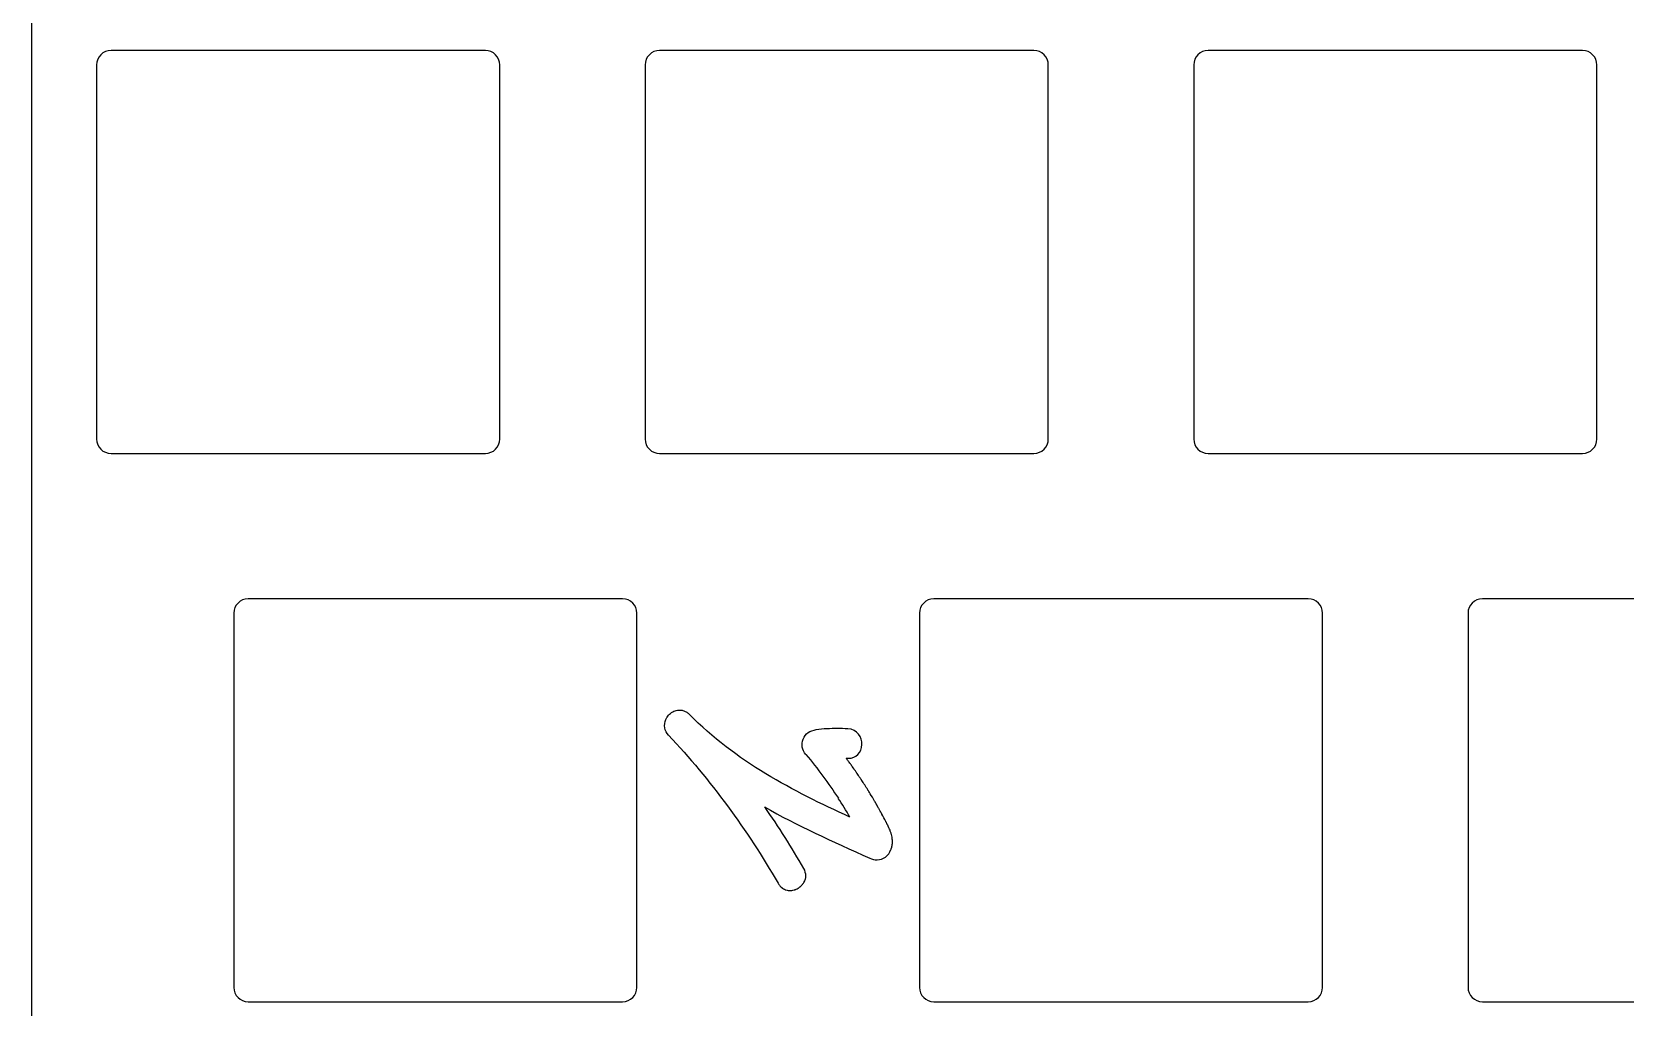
# Model space of a CAD drawing. Header units: millimetres. Extents: x 35 to 382, y 38 to 167.
# Drawn here: x 34.7 to 90, y 102.4 to 136.3 of the extents above; entities that cross this region are included whole.
import ezdxf

# ---------------------------------------------------------------- set-up
doc = ezdxf.new("R2010")
doc.units = ezdxf.units.MM
doc.header["$MEASUREMENT"] = 0

msp = doc.modelspace()

# ---------------------------------------------------------------- linework, layer by layer
for p, q in [((34.669, 45.955), (34.669, 158.968)), ((34.669, 45.955), (34.669, 158.968)), ((50.419, 135.655), (37.419, 135.655)), ((50.419, 135.655), (37.419, 135.655)), ((69.469, 135.655), (56.469, 135.655)), ((69.469, 135.655), (56.469, 135.655)), ((88.519, 135.655), (75.519, 135.655)), ((88.519, 135.655), (75.519, 135.655)), ((36.919, 135.155), (36.919, 122.155)), ((36.919, 135.155), (36.919, 122.155)), ((50.919, 122.155), (50.919, 135.155)), ((50.919, 122.155), (50.919, 135.155)), ((55.969, 135.155), (55.969, 122.155)), ((55.969, 135.155), (55.969, 122.155)), ((69.969, 122.155), (69.969, 135.155)), ((69.969, 122.155), (69.969, 135.155)), ((75.019, 135.155), (75.019, 122.155)), ((75.019, 135.155), (75.019, 122.155)), ((89.019, 122.155), (89.019, 135.155)), ((89.019, 122.155), (89.019, 135.155)), ((37.419, 121.655), (50.419, 121.655)), ((37.419, 121.655), (50.419, 121.655)), ((56.469, 121.655), (69.469, 121.655)), ((56.469, 121.655), (69.469, 121.655)), ((75.519, 121.655), (88.519, 121.655)), ((75.519, 121.655), (88.519, 121.655)), ((55.182, 116.605), (42.182, 116.605)), ((55.182, 116.605), (42.182, 116.605)), ((78.994, 116.605), (65.994, 116.605)), ((78.994, 116.605), (65.994, 116.605)), ((98.044, 116.605), (85.044, 116.605)), ((98.044, 116.605), (85.044, 116.605)), ((41.682, 116.105), (41.682, 103.105)), ((41.682, 116.105), (41.682, 103.105)), ((55.682, 103.105), (55.682, 116.105)), ((55.682, 103.105), (55.682, 116.105)), ((65.494, 116.105), (65.494, 103.105)), ((65.494, 116.105), (65.494, 103.105)), ((79.494, 103.105), (79.494, 116.105)), ((79.494, 103.105), (79.494, 116.105)), ((84.544, 116.105), (84.544, 103.105)), ((84.544, 116.105), (84.544, 103.105)), ((42.182, 102.605), (55.182, 102.605)), ((42.182, 102.605), (55.182, 102.605)), ((65.994, 102.605), (78.994, 102.605)), ((65.994, 102.605), (78.994, 102.605)), ((85.044, 102.605), (98.044, 102.605)), ((85.044, 102.605), (98.044, 102.605))]:
    msp.add_line(p, q)
msp.add_arc((49.634, 101.24), 15.531, 30.0732, 32.8851)
msp.add_arc((49.634, 101.24), 15.531, 30.0732, 32.8851)
at = {"extrusion": (0, 0, -1)}
for centre, major_axis, ratio, start_param, end_param in [((57.368, 112.233), (0.724, 0.067), 0.80893, 2.580701, 3.559865), ((57.368, 112.233), (0.724, 0.067), 0.80893, 2.580701, 3.559865), ((43.189, 97.226), (-12.75, 19.745), 0.842466, 1.359747, 1.632892), ((43.189, 97.226), (-12.75, 19.745), 0.842466, 1.359747, 1.632892), ((62.071, 111.446), (0.572, -0.373), 0.857508, 2.973583, 3.952247), ((62.071, 111.446), (0.572, -0.373), 0.857508, 2.973583, 3.952247), ((62.082, 111.515), (0.656, -0.121), 0.857208, 2.336426, 3.314781), ((62.082, 111.515), (0.656, -0.121), 0.857208, 2.336426, 3.314781), ((59.172, 109.28), (-4.489, 5.302), 0.439477, 1.581995, 1.85753), ((59.172, 109.28), (-4.489, 5.302), 0.439477, 1.581995, 1.85753), ((56.642, 106.626), (6.381, -9.36), 0.389767, 4.684082, 4.909068), ((56.642, 106.626), (6.381, -9.36), 0.389767, 4.684082, 4.909068), ((60.79, 107.021), (0.742, -0.106), 0.785325, 5.733153, 6.589993), ((60.79, 107.021), (0.742, -0.106), 0.785325, 5.733153, 6.589993)]:
    msp.add_ellipse(centre, major_axis=major_axis, ratio=ratio, start_param=start_param, end_param=end_param, dxfattribs=at)
for points in [[(37.419, 135.655), (37.143, 135.655), (36.919, 135.431), (36.919, 135.155)], [(37.419, 135.655), (37.143, 135.655), (36.919, 135.431), (36.919, 135.155)], [(50.919, 135.155), (50.919, 135.431), (50.695, 135.655), (50.419, 135.655)], [(50.919, 135.155), (50.919, 135.431), (50.695, 135.655), (50.419, 135.655)], [(56.469, 135.655), (56.193, 135.655), (55.969, 135.431), (55.969, 135.155)], [(56.469, 135.655), (56.193, 135.655), (55.969, 135.431), (55.969, 135.155)], [(69.969, 135.155), (69.969, 135.431), (69.745, 135.655), (69.469, 135.655)], [(69.969, 135.155), (69.969, 135.431), (69.745, 135.655), (69.469, 135.655)], [(75.519, 135.655), (75.243, 135.655), (75.019, 135.431), (75.019, 135.155)], [(75.519, 135.655), (75.243, 135.655), (75.019, 135.431), (75.019, 135.155)], [(89.019, 135.155), (89.019, 135.431), (88.795, 135.655), (88.519, 135.655)], [(89.019, 135.155), (89.019, 135.431), (88.795, 135.655), (88.519, 135.655)], [(36.919, 122.155), (36.919, 121.879), (37.143, 121.655), (37.419, 121.655)], [(36.919, 122.155), (36.919, 121.879), (37.143, 121.655), (37.419, 121.655)], [(50.419, 121.655), (50.695, 121.655), (50.919, 121.879), (50.919, 122.155)], [(50.419, 121.655), (50.695, 121.655), (50.919, 121.879), (50.919, 122.155)], [(55.969, 122.155), (55.969, 121.879), (56.193, 121.655), (56.469, 121.655)], [(55.969, 122.155), (55.969, 121.879), (56.193, 121.655), (56.469, 121.655)], [(69.469, 121.655), (69.745, 121.655), (69.969, 121.879), (69.969, 122.155)], [(69.469, 121.655), (69.745, 121.655), (69.969, 121.879), (69.969, 122.155)], [(75.019, 122.155), (75.019, 121.879), (75.243, 121.655), (75.519, 121.655)], [(75.019, 122.155), (75.019, 121.879), (75.243, 121.655), (75.519, 121.655)], [(88.519, 121.655), (88.795, 121.655), (89.019, 121.879), (89.019, 122.155)], [(88.519, 121.655), (88.795, 121.655), (89.019, 121.879), (89.019, 122.155)], [(42.182, 116.605), (41.906, 116.605), (41.682, 116.381), (41.682, 116.105)], [(42.182, 116.605), (41.906, 116.605), (41.682, 116.381), (41.682, 116.105)], [(55.682, 116.105), (55.682, 116.381), (55.458, 116.605), (55.182, 116.605)], [(55.682, 116.105), (55.682, 116.381), (55.458, 116.605), (55.182, 116.605)], [(65.994, 116.605), (65.718, 116.605), (65.494, 116.381), (65.494, 116.105)], [(65.994, 116.605), (65.718, 116.605), (65.494, 116.381), (65.494, 116.105)], [(79.494, 116.105), (79.494, 116.381), (79.27, 116.605), (78.994, 116.605)], [(79.494, 116.105), (79.494, 116.381), (79.27, 116.605), (78.994, 116.605)], [(85.044, 116.605), (84.768, 116.605), (84.544, 116.381), (84.544, 116.105)], [(85.044, 116.605), (84.768, 116.605), (84.544, 116.381), (84.544, 116.105)], [(63.075, 109.023), (61.115, 109.92), (59.102, 110.955), (57.51, 112.585)], [(63.075, 109.023), (61.115, 109.92), (59.102, 110.955), (57.51, 112.585)], [(63.496, 111.542), (63.503, 111.8), (63.336, 112.071), (63.005, 112.089)], [(63.496, 111.542), (63.503, 111.8), (63.336, 112.071), (63.005, 112.089)], [(60.108, 109.377), (61.245, 108.731), (62.447, 108.182), (63.769, 107.593)], [(60.108, 109.377), (61.245, 108.731), (62.447, 108.182), (63.769, 107.593)], [(41.682, 103.105), (41.682, 102.829), (41.906, 102.605), (42.182, 102.605)], [(41.682, 103.105), (41.682, 102.829), (41.906, 102.605), (42.182, 102.605)], [(55.182, 102.605), (55.458, 102.605), (55.682, 102.829), (55.682, 103.105)], [(55.182, 102.605), (55.458, 102.605), (55.682, 102.829), (55.682, 103.105)], [(65.494, 103.105), (65.494, 102.829), (65.718, 102.605), (65.994, 102.605)], [(65.494, 103.105), (65.494, 102.829), (65.718, 102.605), (65.994, 102.605)], [(78.994, 102.605), (79.27, 102.605), (79.494, 102.829), (79.494, 103.105)], [(78.994, 102.605), (79.27, 102.605), (79.494, 102.829), (79.494, 103.105)], [(84.544, 103.105), (84.544, 102.829), (84.768, 102.605), (85.044, 102.605)], [(84.544, 103.105), (84.544, 102.829), (84.768, 102.605), (85.044, 102.605)]]:
    msp.add_open_spline(points, degree=3)
for points, knots in [([(56.684, 112.41), (56.698, 112.443), (56.713, 112.471), (56.73, 112.495), (56.746, 112.521), (56.763, 112.542), (56.782, 112.563), (56.802, 112.585), (56.821, 112.603), (56.844, 112.622), (56.892, 112.661), (56.958, 112.698), (57.011, 112.715), (57.034, 112.723), (57.047, 112.727), (57.087, 112.733), (57.093, 112.734), (57.103, 112.736), (57.11, 112.737), (57.12, 112.738), (57.125, 112.738), (57.132, 112.739), (57.135, 112.739), (57.14, 112.739), (57.144, 112.739), (57.15, 112.739), (57.154, 112.74), (57.163, 112.74), (57.168, 112.74), (57.173, 112.739), (57.177, 112.739), (57.184, 112.739), (57.188, 112.739), (57.193, 112.739), (57.213, 112.737), (57.233, 112.735), (57.252, 112.731), (57.273, 112.727), (57.291, 112.722), (57.309, 112.715), (57.328, 112.709), (57.346, 112.701), (57.363, 112.693), (57.381, 112.684), (57.398, 112.675), (57.415, 112.664), (57.432, 112.652), (57.448, 112.641), (57.464, 112.627), (57.48, 112.614), (57.495, 112.6), (57.51, 112.585)], [-0.1601059, -0.1601059, -0.1601059, -0.1601059, -0.1501215, -0.1501215, -0.1501215, -0.1401885, -0.1401885, -0.1401885, -0.130086, -0.130086, -0.130086, -0.1218418, -0.1218418, -0.1218418, -0.1181602, -0.1181602, -0.1181602, -0.1102245, -0.1102245, -0.1102245, -0.0992191, -0.0992191, -0.0992191, -0.0903113, -0.0903113, -0.0903113, -0.0795915, -0.0795915, -0.0795915, -0.0704076, -0.0704076, -0.0704076, -0.0600397, -0.0600397, -0.0600397, -0.0501013, -0.0501013, -0.0501013, -0.0400427, -0.0400427, -0.0400427, -0.0300805, -0.0300805, -0.0300805, -0.0200517, -0.0200517, -0.0200517, -0.0100251, -0.0100251, -0.0100251, 0, 0, 0, 0]), ([(56.684, 112.41), (56.698, 112.443), (56.713, 112.471), (56.73, 112.495), (56.746, 112.521), (56.763, 112.542), (56.782, 112.563), (56.802, 112.585), (56.821, 112.603), (56.844, 112.622), (56.892, 112.661), (56.958, 112.698), (57.011, 112.715), (57.034, 112.723), (57.047, 112.727), (57.087, 112.733), (57.093, 112.734), (57.103, 112.736), (57.11, 112.737), (57.12, 112.738), (57.125, 112.738), (57.132, 112.739), (57.135, 112.739), (57.14, 112.739), (57.144, 112.739), (57.15, 112.739), (57.154, 112.74), (57.163, 112.74), (57.168, 112.74), (57.173, 112.739), (57.177, 112.739), (57.184, 112.739), (57.188, 112.739), (57.193, 112.739), (57.213, 112.737), (57.233, 112.735), (57.252, 112.731), (57.273, 112.727), (57.291, 112.722), (57.309, 112.715), (57.328, 112.709), (57.346, 112.701), (57.363, 112.693), (57.381, 112.684), (57.398, 112.675), (57.415, 112.664), (57.432, 112.652), (57.448, 112.641), (57.464, 112.627), (57.48, 112.614), (57.495, 112.6), (57.51, 112.585)], [-0.1601059, -0.1601059, -0.1601059, -0.1601059, -0.1501215, -0.1501215, -0.1501215, -0.1401885, -0.1401885, -0.1401885, -0.130086, -0.130086, -0.130086, -0.1218418, -0.1218418, -0.1218418, -0.1181602, -0.1181602, -0.1181602, -0.1102245, -0.1102245, -0.1102245, -0.0992191, -0.0992191, -0.0992191, -0.0903113, -0.0903113, -0.0903113, -0.0795915, -0.0795915, -0.0795915, -0.0704076, -0.0704076, -0.0704076, -0.0600397, -0.0600397, -0.0600397, -0.0501013, -0.0501013, -0.0501013, -0.0400427, -0.0400427, -0.0400427, -0.0300805, -0.0300805, -0.0300805, -0.0200517, -0.0200517, -0.0200517, -0.0100251, -0.0100251, -0.0100251, 0, 0, 0, 0]), ([(63.005, 112.089), (62.884, 112.095), (62.762, 112.098), (62.643, 112.098), (62.397, 112.098), (62.156, 112.085), (61.908, 112.058)], [-24, -24, -24, -24, -23, -23, -23, -22, -22, -22, -22]), ([(63.005, 112.089), (62.884, 112.095), (62.762, 112.098), (62.643, 112.098), (62.397, 112.098), (62.156, 112.085), (61.908, 112.058)], [-24, -24, -24, -24, -23, -23, -23, -22, -22, -22, -22]), ([(62.949, 111.068), (62.964, 111.067), (63.013, 111.065), (63.023, 111.065), (63.294, 111.065), (63.489, 111.261), (63.496, 111.542)], [-27, -27, -27, -27, -26, -26, -26, -25, -25, -25, -25]), ([(62.949, 111.068), (62.964, 111.067), (63.013, 111.065), (63.023, 111.065), (63.294, 111.065), (63.489, 111.261), (63.496, 111.542)], [-27, -27, -27, -27, -26, -26, -26, -25, -25, -25, -25]), ([(64.505, 107.894), (64.509, 107.902), (64.512, 107.912), (64.516, 107.925), (64.516, 107.925), (64.516, 107.925), (64.516, 107.926), (64.517, 107.928), (64.518, 107.929), (64.518, 107.931), (64.518, 107.932), (64.519, 107.933), (64.519, 107.933), (64.52, 107.938), (64.522, 107.944), (64.524, 107.95), (64.525, 107.955), (64.527, 107.961), (64.529, 107.967), (64.531, 107.976), (64.534, 107.986), (64.536, 107.997), (64.537, 108), (64.538, 108.004), (64.539, 108.008), (64.54, 108.012), (64.541, 108.016), (64.541, 108.02), (64.546, 108.041), (64.549, 108.061), (64.55, 108.076), (64.55, 108.076), (64.55, 108.077), (64.551, 108.077), (64.551, 108.078), (64.551, 108.078), (64.551, 108.079), (64.551, 108.081), (64.551, 108.082), (64.551, 108.083), (64.551, 108.084), (64.551, 108.085), (64.551, 108.085), (64.551, 108.085), (64.551, 108.085), (64.551, 108.085), (64.551, 108.085), (64.551, 108.085), (64.551, 108.085), (64.551, 108.085), (64.552, 108.086), (64.552, 108.087), (64.552, 108.088), (64.552, 108.088), (64.552, 108.089), (64.552, 108.092), (64.553, 108.095), (64.553, 108.098), (64.553, 108.099), (64.553, 108.101), (64.553, 108.102), (64.554, 108.111), (64.555, 108.122), (64.555, 108.132), (64.556, 108.139), (64.556, 108.146), (64.556, 108.153), (64.556, 108.157), (64.556, 108.162), (64.556, 108.164), (64.556, 108.166), (64.556, 108.167), (64.556, 108.169), (64.556, 108.17), (64.556, 108.171), (64.556, 108.172), (64.556, 108.175), (64.556, 108.179), (64.556, 108.183), (64.556, 108.194), (64.555, 108.207), (64.555, 108.218), (64.554, 108.221), (64.554, 108.223), (64.554, 108.225), (64.553, 108.243), (64.55, 108.274), (64.548, 108.288), (64.548, 108.288), (64.547, 108.289), (64.547, 108.289), (64.547, 108.29), (64.543, 108.316), (64.541, 108.329), (64.535, 108.359), (64.528, 108.389), (64.521, 108.417), (64.516, 108.432), (64.51, 108.454), (64.508, 108.459), (64.506, 108.466), (64.493, 108.504), (64.482, 108.533), (64.481, 108.537), (64.479, 108.542), (64.477, 108.547), (64.476, 108.549), (64.476, 108.549), (64.476, 108.55), (64.474, 108.554), (64.473, 108.556), (64.472, 108.559), (64.472, 108.56), (64.472, 108.56), (64.471, 108.561), (64.461, 108.586), (64.451, 108.611), (64.444, 108.626), (64.434, 108.647), (64.429, 108.66), (64.419, 108.68), (64.419, 108.681), (64.418, 108.682), (64.418, 108.683), (64.417, 108.685), (64.416, 108.688), (64.414, 108.69), (64.413, 108.692), (64.413, 108.694), (64.412, 108.695), (64.412, 108.695), (64.412, 108.695), (64.412, 108.695), (64.411, 108.696), (64.408, 108.702), (64.406, 108.707), (64.403, 108.713), (64.401, 108.719), (64.398, 108.724), (64.394, 108.733), (64.389, 108.742), (64.385, 108.751), (64.384, 108.752), (64.384, 108.752), (64.384, 108.753), (64.383, 108.754), (64.383, 108.754), (64.382, 108.755), (64.38, 108.76), (64.38, 108.761), (64.378, 108.764), (64.376, 108.768), (64.374, 108.773), (64.371, 108.777), (64.366, 108.788), (64.362, 108.796), (64.358, 108.803), (64.353, 108.814), (64.349, 108.821), (64.345, 108.828), (64.341, 108.836), (64.335, 108.847), (64.333, 108.851), (64.333, 108.852), (64.332, 108.853), (64.332, 108.854), (64.332, 108.854), (64.332, 108.854), (64.332, 108.854), (64.332, 108.855), (64.332, 108.855), (64.332, 108.855), (64.332, 108.855), (64.332, 108.855), (64.331, 108.855), (64.331, 108.856), (64.325, 108.868), (64.323, 108.871), (64.278, 108.958), (64.232, 109.045), (64.191, 109.121), (64.187, 109.129), (64.183, 109.137), (64.179, 109.144), (64.178, 109.145), (64.178, 109.146), (64.177, 109.147), (64.175, 109.152), (64.171, 109.158), (64.171, 109.16), (64.167, 109.167), (64.138, 109.22), (64.12, 109.252), (64.103, 109.283), (64.087, 109.313), (64.073, 109.336), (64.068, 109.345), (64.061, 109.358), (64.06, 109.359), (64.06, 109.36), (64.058, 109.364), (64.055, 109.368), (64.055, 109.369), (64.055, 109.369), (64.054, 109.37), (64.052, 109.374), (64.05, 109.378), (64.048, 109.381), (64.048, 109.382), (64.047, 109.383), (64.047, 109.383), (64.045, 109.387), (64.043, 109.391), (64.041, 109.394), (64.031, 109.412), (64.022, 109.427), (64.014, 109.441), (64.011, 109.447), (64.006, 109.455), (64.004, 109.459), (64.002, 109.463), (63.999, 109.467), (63.996, 109.474), (63.993, 109.478), (63.99, 109.483), (63.988, 109.488), (63.981, 109.499), (63.976, 109.508), (63.971, 109.516), (63.969, 109.52), (63.966, 109.525), (63.964, 109.528), (63.964, 109.528), (63.964, 109.529), (63.964, 109.529), (63.964, 109.529), (63.963, 109.53), (63.963, 109.53), (63.963, 109.53), (63.963, 109.53), (63.963, 109.53), (63.963, 109.53), (63.962, 109.532), (63.961, 109.534), (63.961, 109.534), (63.961, 109.534), (63.961, 109.535), (63.96, 109.536), (63.959, 109.537), (63.959, 109.538), (63.957, 109.541), (63.955, 109.544), (63.954, 109.546), (63.954, 109.547), (63.953, 109.547), (63.953, 109.547), (63.953, 109.547), (63.953, 109.547), (63.953, 109.547), (63.953, 109.548), (63.95, 109.554), (63.948, 109.557), (63.948, 109.557), (63.947, 109.557), (63.947, 109.558), (63.931, 109.586), (63.915, 109.613), (63.899, 109.64), (63.842, 109.737), (63.79, 109.823), (63.757, 109.876), (63.745, 109.896), (63.73, 109.921), (63.724, 109.93), (63.722, 109.934), (63.718, 109.94), (63.717, 109.942), (63.716, 109.943), (63.715, 109.945), (63.714, 109.946), (63.714, 109.946), (63.714, 109.947), (63.713, 109.948), (63.713, 109.948), (63.713, 109.948), (63.713, 109.949), (63.712, 109.949), (63.71, 109.953), (63.709, 109.955), (63.709, 109.955), (63.708, 109.956), (63.708, 109.956), (63.708, 109.956), (63.708, 109.957), (63.708, 109.957), (63.707, 109.958), (63.706, 109.959), (63.706, 109.96), (63.705, 109.961), (63.705, 109.961), (63.705, 109.961), (63.705, 109.962), (63.704, 109.962), (63.704, 109.963), (63.628, 110.086), (63.554, 110.2), (63.49, 110.297), (63.486, 110.303), (63.482, 110.31), (63.478, 110.316), (63.476, 110.318), (63.475, 110.32), (63.474, 110.322), (63.471, 110.326), (63.468, 110.33), (63.466, 110.333), (63.463, 110.338), (63.46, 110.343), (63.456, 110.349), (63.448, 110.361), (63.44, 110.373), (63.432, 110.384), (63.397, 110.437), (63.36, 110.492), (63.33, 110.535), (63.323, 110.545), (63.317, 110.554), (63.311, 110.563), (63.31, 110.564), (63.309, 110.566), (63.308, 110.567), (63.308, 110.568), (63.307, 110.568), (63.306, 110.569), (63.306, 110.57), (63.305, 110.571), (63.305, 110.572), (63.303, 110.574), (63.301, 110.577), (63.299, 110.58), (63.298, 110.581), (63.297, 110.582), (63.296, 110.584), (63.296, 110.585), (63.295, 110.586), (63.294, 110.587), (63.291, 110.592), (63.277, 110.612), (63.267, 110.626), (63.258, 110.639), (63.249, 110.653), (63.239, 110.667), (63.233, 110.675), (63.227, 110.683), (63.222, 110.691), (63.218, 110.696), (63.215, 110.7), (63.21, 110.707), (63.21, 110.708), (63.209, 110.709), (63.208, 110.71), (63.202, 110.719), (63.2, 110.722), (63.195, 110.728), (63.177, 110.754), (63.16, 110.778), (63.148, 110.795), (63.118, 110.837), (63.104, 110.857), (63.073, 110.899), (63.044, 110.938), (63.018, 110.975), (62.998, 111.002), (62.989, 111.013), (62.982, 111.023), (62.977, 111.031), (62.976, 111.031), (62.976, 111.032), (62.975, 111.032), (62.971, 111.038), (62.966, 111.045), (62.963, 111.049), (62.962, 111.05), (62.961, 111.052), (62.96, 111.052), (62.96, 111.053), (62.96, 111.053), (62.96, 111.053), (62.96, 111.053), (62.959, 111.054), (62.959, 111.054), (62.958, 111.055), (62.951, 111.065), (62.949, 111.068)], [-56, -56, -56, -56, -55.004545, -55.004545, -55.004545, -54.980936, -54.980936, -54.980936, -54.831035, -54.831035, -54.831035, -54.787485, -54.787485, -54.787485, -54.385502, -54.385502, -54.385502, -54.002592, -54.002592, -54.002592, -53.426629, -53.426629, -53.426629, -53.214243, -53.214243, -53.214243, -53.006347, -53.006347, -53.006347, -52.018967, -52.018967, -52.018967, -51.984987, -51.984987, -51.984987, -51.946322, -51.946322, -51.946322, -51.837147, -51.837147, -51.837147, -51.791257, -51.791257, -51.791257, -51.779348, -51.779348, -51.779348, -51.765381, -51.765381, -51.765381, -51.67753, -51.67753, -51.67753, -51.601621, -51.601621, -51.601621, -51.188214, -51.188214, -51.188214, -50.999995, -50.999995, -50.999995, -50.487821, -50.487821, -50.487821, -50.150977, -50.150977, -50.150977, -49.975646, -49.975646, -49.975646, -49.876212, -49.876212, -49.876212, -49.828875, -49.828875, -49.828875, -49.639004, -49.639004, -49.639004, -49.086183, -49.086183, -49.086183, -48.987344, -48.987344, -48.987344, -47.913977, -47.913977, -47.913977, -47.898283, -47.898283, -47.898283, -47, -47, -47, -46.322041, -46.322041, -46.322041, -45.941804, -45.941804, -45.941804, -45.217929, -45.217929, -45.217929, -45.104989, -45.104989, -45.104989, -45.091366, -45.091366, -45.091366, -45.040688, -45.040688, -45.040688, -45.024608, -45.024608, -45.024608, -44.604005, -44.604005, -44.604005, -44.011604, -44.011604, -44.011604, -43.985191, -43.985191, -43.985191, -43.919764, -43.919764, -43.919764, -43.854336, -43.854336, -43.854336, -43.84369, -43.84369, -43.84369, -43.667116, -43.667116, -43.667116, -43.462798, -43.462798, -43.462798, -43.134265, -43.134265, -43.134265, -43.11041, -43.11041, -43.11041, -43.087041, -43.087041, -43.087041, -43.022404, -43.022404, -43.022404, -42.917119, -42.917119, -42.917119, -42.646389, -42.646389, -42.646389, -42.233906, -42.233906, -42.233906, -41.821424, -41.821424, -41.821424, -41.744576, -41.744576, -41.744576, -41.702576, -41.702576, -41.702576, -41.677629, -41.677629, -41.677629, -41.662113, -41.662113, -41.662113, -41, -41, -41, -40.096639, -40.096639, -40.096639, -40.003642, -40.003642, -40.003642, -39.991109, -39.991109, -39.991109, -39.936587, -39.936587, -39.936587, -39.486587, -39.486587, -39.486587, -39.044393, -39.044393, -39.044393, -38.871784, -38.871784, -38.871784, -38.764439, -38.764439, -38.764439, -38.748351, -38.748351, -38.748351, -38.656626, -38.656626, -38.656626, -38.642369, -38.642369, -38.642369, -38.555491, -38.555491, -38.555491, -38.144665, -38.144665, -38.144665, -37.941754, -37.941754, -37.941754, -37.70205, -37.70205, -37.70205, -37.529581, -37.529581, -37.529581, -37.10119, -37.10119, -37.10119, -36.841502, -36.841502, -36.841502, -36.792077, -36.792077, -36.792077, -36.775439, -36.775439, -36.775439, -36.765269, -36.765269, -36.765269, -36.585135, -36.585135, -36.585135, -36.556817, -36.556817, -36.556817, -36.441776, -36.441776, -36.441776, -35.963476, -35.963476, -35.963476, -35.923196, -35.923196, -35.923196, -35.912355, -35.912355, -35.912355, -35.069621, -35.069621, -35.069621, -35, -35, -35, -34.79728, -34.79728, -34.79728, -34.063995, -34.063995, -34.063995, -33.797434, -33.797434, -33.797434, -33.706108, -33.706108, -33.706108, -33.665396, -33.665396, -33.665396, -33.642597, -33.642597, -33.642597, -33.628067, -33.628067, -33.628067, -33.401765, -33.401765, -33.401765, -33.364114, -33.364114, -33.364114, -33.326018, -33.326018, -33.326018, -33.163009, -33.163009, -33.163009, -33.111762, -33.111762, -33.111762, -33, -33, -33, -32.077444, -32.077444, -32.077444, -32.019108, -32.019108, -32.019108, -31.99918, -31.99918, -31.99918, -31.960669, -31.960669, -31.960669, -31.893956, -31.893956, -31.893956, -31.765306, -31.765306, -31.765306, -31.167041, -31.167041, -31.167041, -31.031058, -31.031058, -31.031058, -31.011498, -31.011498, -31.011498, -30.999402, -30.999402, -30.999402, -30.985954, -30.985954, -30.985954, -30.940515, -30.940515, -30.940515, -30.917795, -30.917795, -30.917795, -30.89208, -30.89208, -30.89208, -30.613343, -30.613343, -30.613343, -30.355192, -30.355192, -30.355192, -30.207424, -30.207424, -30.207424, -30.111076, -30.111076, -30.111076, -30.097041, -30.097041, -30.097041, -30.025622, -30.025622, -30.025622, -29.727844, -29.727844, -29.727844, -29, -29, -29, -28.308657, -28.308657, -28.308657, -28.027163, -28.027163, -28.027163, -28.006261, -28.006261, -28.006261, -27.810275, -27.810275, -27.810275, -27.745669, -27.745669, -27.745669, -27.718384, -27.718384, -27.718384, -27.695724, -27.695724, -27.695724, -27, -27, -27, -27]), ([(64.505, 107.894), (64.509, 107.902), (64.512, 107.912), (64.516, 107.925), (64.516, 107.925), (64.516, 107.925), (64.516, 107.926), (64.517, 107.928), (64.518, 107.929), (64.518, 107.931), (64.518, 107.932), (64.519, 107.933), (64.519, 107.933), (64.52, 107.938), (64.522, 107.944), (64.524, 107.95), (64.525, 107.955), (64.527, 107.961), (64.529, 107.967), (64.531, 107.976), (64.534, 107.986), (64.536, 107.997), (64.537, 108), (64.538, 108.004), (64.539, 108.008), (64.54, 108.012), (64.541, 108.016), (64.541, 108.02), (64.546, 108.041), (64.549, 108.061), (64.55, 108.076), (64.55, 108.076), (64.55, 108.077), (64.551, 108.077), (64.551, 108.078), (64.551, 108.078), (64.551, 108.079), (64.551, 108.081), (64.551, 108.082), (64.551, 108.083), (64.551, 108.084), (64.551, 108.085), (64.551, 108.085), (64.551, 108.085), (64.551, 108.085), (64.551, 108.085), (64.551, 108.085), (64.551, 108.085), (64.551, 108.085), (64.551, 108.085), (64.552, 108.086), (64.552, 108.087), (64.552, 108.088), (64.552, 108.088), (64.552, 108.089), (64.552, 108.092), (64.553, 108.095), (64.553, 108.098), (64.553, 108.099), (64.553, 108.101), (64.553, 108.102), (64.554, 108.111), (64.555, 108.122), (64.555, 108.132), (64.556, 108.139), (64.556, 108.146), (64.556, 108.153), (64.556, 108.157), (64.556, 108.162), (64.556, 108.164), (64.556, 108.166), (64.556, 108.167), (64.556, 108.169), (64.556, 108.17), (64.556, 108.171), (64.556, 108.172), (64.556, 108.175), (64.556, 108.179), (64.556, 108.183), (64.556, 108.194), (64.555, 108.207), (64.555, 108.218), (64.554, 108.221), (64.554, 108.223), (64.554, 108.225), (64.553, 108.243), (64.55, 108.274), (64.548, 108.288), (64.548, 108.288), (64.547, 108.289), (64.547, 108.289), (64.547, 108.29), (64.543, 108.316), (64.541, 108.329), (64.535, 108.359), (64.528, 108.389), (64.521, 108.417), (64.516, 108.432), (64.51, 108.454), (64.508, 108.459), (64.506, 108.466), (64.493, 108.504), (64.482, 108.533), (64.481, 108.537), (64.479, 108.542), (64.477, 108.547), (64.476, 108.549), (64.476, 108.549), (64.476, 108.55), (64.474, 108.554), (64.473, 108.556), (64.472, 108.559), (64.472, 108.56), (64.472, 108.56), (64.471, 108.561), (64.461, 108.586), (64.451, 108.611), (64.444, 108.626), (64.434, 108.647), (64.429, 108.66), (64.419, 108.68), (64.419, 108.681), (64.418, 108.682), (64.418, 108.683), (64.417, 108.685), (64.416, 108.688), (64.414, 108.69), (64.413, 108.692), (64.413, 108.694), (64.412, 108.695), (64.412, 108.695), (64.412, 108.695), (64.412, 108.695), (64.411, 108.696), (64.408, 108.702), (64.406, 108.707), (64.403, 108.713), (64.401, 108.719), (64.398, 108.724), (64.394, 108.733), (64.389, 108.742), (64.385, 108.751), (64.384, 108.752), (64.384, 108.752), (64.384, 108.753), (64.383, 108.754), (64.383, 108.754), (64.382, 108.755), (64.38, 108.76), (64.38, 108.761), (64.378, 108.764), (64.376, 108.768), (64.374, 108.773), (64.371, 108.777), (64.366, 108.788), (64.362, 108.796), (64.358, 108.803), (64.353, 108.814), (64.349, 108.821), (64.345, 108.828), (64.341, 108.836), (64.335, 108.847), (64.333, 108.851), (64.333, 108.852), (64.332, 108.853), (64.332, 108.854), (64.332, 108.854), (64.332, 108.854), (64.332, 108.854), (64.332, 108.855), (64.332, 108.855), (64.332, 108.855), (64.332, 108.855), (64.332, 108.855), (64.331, 108.855), (64.331, 108.856), (64.325, 108.868), (64.323, 108.871), (64.278, 108.958), (64.232, 109.045), (64.191, 109.121), (64.187, 109.129), (64.183, 109.137), (64.179, 109.144), (64.178, 109.145), (64.178, 109.146), (64.177, 109.147), (64.175, 109.152), (64.171, 109.158), (64.171, 109.16), (64.167, 109.167), (64.138, 109.22), (64.12, 109.252), (64.103, 109.283), (64.087, 109.313), (64.073, 109.336), (64.068, 109.345), (64.061, 109.358), (64.06, 109.359), (64.06, 109.36), (64.058, 109.364), (64.055, 109.368), (64.055, 109.369), (64.055, 109.369), (64.054, 109.37), (64.052, 109.374), (64.05, 109.378), (64.048, 109.381), (64.048, 109.382), (64.047, 109.383), (64.047, 109.383), (64.045, 109.387), (64.043, 109.391), (64.041, 109.394), (64.031, 109.412), (64.022, 109.427), (64.014, 109.441), (64.011, 109.447), (64.006, 109.455), (64.004, 109.459), (64.002, 109.463), (63.999, 109.467), (63.996, 109.474), (63.993, 109.478), (63.99, 109.483), (63.988, 109.488), (63.981, 109.499), (63.976, 109.508), (63.971, 109.516), (63.969, 109.52), (63.966, 109.525), (63.964, 109.528), (63.964, 109.528), (63.964, 109.529), (63.964, 109.529), (63.964, 109.529), (63.963, 109.53), (63.963, 109.53), (63.963, 109.53), (63.963, 109.53), (63.963, 109.53), (63.963, 109.53), (63.962, 109.532), (63.961, 109.534), (63.961, 109.534), (63.961, 109.534), (63.961, 109.535), (63.96, 109.536), (63.959, 109.537), (63.959, 109.538), (63.957, 109.541), (63.955, 109.544), (63.954, 109.546), (63.954, 109.547), (63.953, 109.547), (63.953, 109.547), (63.953, 109.547), (63.953, 109.547), (63.953, 109.547), (63.953, 109.548), (63.95, 109.554), (63.948, 109.557), (63.948, 109.557), (63.947, 109.557), (63.947, 109.558), (63.931, 109.586), (63.915, 109.613), (63.899, 109.64), (63.842, 109.737), (63.79, 109.823), (63.757, 109.876), (63.745, 109.896), (63.73, 109.921), (63.724, 109.93), (63.722, 109.934), (63.718, 109.94), (63.717, 109.942), (63.716, 109.943), (63.715, 109.945), (63.714, 109.946), (63.714, 109.946), (63.714, 109.947), (63.713, 109.948), (63.713, 109.948), (63.713, 109.948), (63.713, 109.949), (63.712, 109.949), (63.71, 109.953), (63.709, 109.955), (63.709, 109.955), (63.708, 109.956), (63.708, 109.956), (63.708, 109.956), (63.708, 109.957), (63.708, 109.957), (63.707, 109.958), (63.706, 109.959), (63.706, 109.96), (63.705, 109.961), (63.705, 109.961), (63.705, 109.961), (63.705, 109.962), (63.704, 109.962), (63.704, 109.963), (63.628, 110.086), (63.554, 110.2), (63.49, 110.297), (63.486, 110.303), (63.482, 110.31), (63.478, 110.316), (63.476, 110.318), (63.475, 110.32), (63.474, 110.322), (63.471, 110.326), (63.468, 110.33), (63.466, 110.333), (63.463, 110.338), (63.46, 110.343), (63.456, 110.349), (63.448, 110.361), (63.44, 110.373), (63.432, 110.384), (63.397, 110.437), (63.36, 110.492), (63.33, 110.535), (63.323, 110.545), (63.317, 110.554), (63.311, 110.563), (63.31, 110.564), (63.309, 110.566), (63.308, 110.567), (63.308, 110.568), (63.307, 110.568), (63.306, 110.569), (63.306, 110.57), (63.305, 110.571), (63.305, 110.572), (63.303, 110.574), (63.301, 110.577), (63.299, 110.58), (63.298, 110.581), (63.297, 110.582), (63.296, 110.584), (63.296, 110.585), (63.295, 110.586), (63.294, 110.587), (63.291, 110.592), (63.277, 110.612), (63.267, 110.626), (63.258, 110.639), (63.249, 110.653), (63.239, 110.667), (63.233, 110.675), (63.227, 110.683), (63.222, 110.691), (63.218, 110.696), (63.215, 110.7), (63.21, 110.707), (63.21, 110.708), (63.209, 110.709), (63.208, 110.71), (63.202, 110.719), (63.2, 110.722), (63.195, 110.728), (63.177, 110.754), (63.16, 110.778), (63.148, 110.795), (63.118, 110.837), (63.104, 110.857), (63.073, 110.899), (63.044, 110.938), (63.018, 110.975), (62.998, 111.002), (62.989, 111.013), (62.982, 111.023), (62.977, 111.031), (62.976, 111.031), (62.976, 111.032), (62.975, 111.032), (62.971, 111.038), (62.966, 111.045), (62.963, 111.049), (62.962, 111.05), (62.961, 111.052), (62.96, 111.052), (62.96, 111.053), (62.96, 111.053), (62.96, 111.053), (62.96, 111.053), (62.959, 111.054), (62.959, 111.054), (62.958, 111.055), (62.951, 111.065), (62.949, 111.068)], [-56, -56, -56, -56, -55.004545, -55.004545, -55.004545, -54.980936, -54.980936, -54.980936, -54.831035, -54.831035, -54.831035, -54.787485, -54.787485, -54.787485, -54.385502, -54.385502, -54.385502, -54.002592, -54.002592, -54.002592, -53.426629, -53.426629, -53.426629, -53.214243, -53.214243, -53.214243, -53.006347, -53.006347, -53.006347, -52.018967, -52.018967, -52.018967, -51.984987, -51.984987, -51.984987, -51.946322, -51.946322, -51.946322, -51.837147, -51.837147, -51.837147, -51.791257, -51.791257, -51.791257, -51.779348, -51.779348, -51.779348, -51.765381, -51.765381, -51.765381, -51.67753, -51.67753, -51.67753, -51.601621, -51.601621, -51.601621, -51.188214, -51.188214, -51.188214, -50.999995, -50.999995, -50.999995, -50.487821, -50.487821, -50.487821, -50.150977, -50.150977, -50.150977, -49.975646, -49.975646, -49.975646, -49.876212, -49.876212, -49.876212, -49.828875, -49.828875, -49.828875, -49.639004, -49.639004, -49.639004, -49.086183, -49.086183, -49.086183, -48.987344, -48.987344, -48.987344, -47.913977, -47.913977, -47.913977, -47.898283, -47.898283, -47.898283, -47, -47, -47, -46.322041, -46.322041, -46.322041, -45.941804, -45.941804, -45.941804, -45.217929, -45.217929, -45.217929, -45.104989, -45.104989, -45.104989, -45.091366, -45.091366, -45.091366, -45.040688, -45.040688, -45.040688, -45.024608, -45.024608, -45.024608, -44.604005, -44.604005, -44.604005, -44.011604, -44.011604, -44.011604, -43.985191, -43.985191, -43.985191, -43.919764, -43.919764, -43.919764, -43.854336, -43.854336, -43.854336, -43.84369, -43.84369, -43.84369, -43.667116, -43.667116, -43.667116, -43.462798, -43.462798, -43.462798, -43.134265, -43.134265, -43.134265, -43.11041, -43.11041, -43.11041, -43.087041, -43.087041, -43.087041, -43.022404, -43.022404, -43.022404, -42.917119, -42.917119, -42.917119, -42.646389, -42.646389, -42.646389, -42.233906, -42.233906, -42.233906, -41.821424, -41.821424, -41.821424, -41.744576, -41.744576, -41.744576, -41.702576, -41.702576, -41.702576, -41.677629, -41.677629, -41.677629, -41.662113, -41.662113, -41.662113, -41, -41, -41, -40.096639, -40.096639, -40.096639, -40.003642, -40.003642, -40.003642, -39.991109, -39.991109, -39.991109, -39.936587, -39.936587, -39.936587, -39.486587, -39.486587, -39.486587, -39.044393, -39.044393, -39.044393, -38.871784, -38.871784, -38.871784, -38.764439, -38.764439, -38.764439, -38.748351, -38.748351, -38.748351, -38.656626, -38.656626, -38.656626, -38.642369, -38.642369, -38.642369, -38.555491, -38.555491, -38.555491, -38.144665, -38.144665, -38.144665, -37.941754, -37.941754, -37.941754, -37.70205, -37.70205, -37.70205, -37.529581, -37.529581, -37.529581, -37.10119, -37.10119, -37.10119, -36.841502, -36.841502, -36.841502, -36.792077, -36.792077, -36.792077, -36.775439, -36.775439, -36.775439, -36.765269, -36.765269, -36.765269, -36.585135, -36.585135, -36.585135, -36.556817, -36.556817, -36.556817, -36.441776, -36.441776, -36.441776, -35.963476, -35.963476, -35.963476, -35.923196, -35.923196, -35.923196, -35.912355, -35.912355, -35.912355, -35.069621, -35.069621, -35.069621, -35, -35, -35, -34.79728, -34.79728, -34.79728, -34.063995, -34.063995, -34.063995, -33.797434, -33.797434, -33.797434, -33.706108, -33.706108, -33.706108, -33.665396, -33.665396, -33.665396, -33.642597, -33.642597, -33.642597, -33.628067, -33.628067, -33.628067, -33.401765, -33.401765, -33.401765, -33.364114, -33.364114, -33.364114, -33.326018, -33.326018, -33.326018, -33.163009, -33.163009, -33.163009, -33.111762, -33.111762, -33.111762, -33, -33, -33, -32.077444, -32.077444, -32.077444, -32.019108, -32.019108, -32.019108, -31.99918, -31.99918, -31.99918, -31.960669, -31.960669, -31.960669, -31.893956, -31.893956, -31.893956, -31.765306, -31.765306, -31.765306, -31.167041, -31.167041, -31.167041, -31.031058, -31.031058, -31.031058, -31.011498, -31.011498, -31.011498, -30.999402, -30.999402, -30.999402, -30.985954, -30.985954, -30.985954, -30.940515, -30.940515, -30.940515, -30.917795, -30.917795, -30.917795, -30.89208, -30.89208, -30.89208, -30.613343, -30.613343, -30.613343, -30.355192, -30.355192, -30.355192, -30.207424, -30.207424, -30.207424, -30.111076, -30.111076, -30.111076, -30.097041, -30.097041, -30.097041, -30.025622, -30.025622, -30.025622, -29.727844, -29.727844, -29.727844, -29, -29, -29, -28.308657, -28.308657, -28.308657, -28.027163, -28.027163, -28.027163, -28.006261, -28.006261, -28.006261, -27.810275, -27.810275, -27.810275, -27.745669, -27.745669, -27.745669, -27.718384, -27.718384, -27.718384, -27.695724, -27.695724, -27.695724, -27, -27, -27, -27]), ([(63.769, 107.593), (63.853, 107.555), (63.938, 107.536), (64.02, 107.536), (64.24, 107.536), (64.421, 107.67), (64.505, 107.894)], [-58, -58, -58, -58, -57, -57, -57, -56, -56, -56, -56]), ([(63.769, 107.593), (63.853, 107.555), (63.938, 107.536), (64.02, 107.536), (64.24, 107.536), (64.421, 107.67), (64.505, 107.894)], [-58, -58, -58, -58, -57, -57, -57, -56, -56, -56, -56]), ([(60.582, 106.721), (60.601, 106.689), (60.623, 106.658), (60.646, 106.632), (60.664, 106.611), (60.686, 106.59), (60.709, 106.572), (60.712, 106.569), (60.716, 106.566), (60.72, 106.563), (60.72, 106.563), (60.721, 106.562), (60.721, 106.562), (60.724, 106.56), (60.727, 106.558), (60.73, 106.556), (60.733, 106.554), (60.736, 106.551), (60.739, 106.549), (60.757, 106.537), (60.776, 106.526), (60.798, 106.515), (60.8, 106.515), (60.801, 106.514), (60.802, 106.514), (60.803, 106.513), (60.803, 106.513), (60.803, 106.513), (60.804, 106.513), (60.805, 106.512), (60.806, 106.512), (60.831, 106.5), (60.843, 106.496), (60.858, 106.492), (60.893, 106.481), (60.912, 106.478), (60.937, 106.475), (60.937, 106.474), (60.938, 106.474), (60.938, 106.474), (60.941, 106.474), (60.945, 106.474), (60.948, 106.473), (60.95, 106.473), (60.952, 106.473), (60.953, 106.473), (60.954, 106.473), (60.956, 106.472), (60.956, 106.472), (60.957, 106.472), (60.957, 106.472), (60.957, 106.472), (60.957, 106.472), (60.959, 106.472), (60.959, 106.472), (60.961, 106.472), (60.962, 106.472), (60.963, 106.472), (60.965, 106.472), (60.968, 106.472), (60.97, 106.471), (60.97, 106.471), (60.97, 106.471), (60.971, 106.471), (60.975, 106.471), (60.979, 106.471), (60.984, 106.471), (60.989, 106.471), (60.993, 106.47), (60.997, 106.47), (60.998, 106.47), (60.999, 106.47), (61, 106.47), (61.005, 106.47), (61.038, 106.472), (61.056, 106.474), (61.088, 106.477), (61.116, 106.483), (61.138, 106.489), (61.141, 106.49), (61.145, 106.491), (61.147, 106.492), (61.148, 106.492), (61.148, 106.492), (61.148, 106.492), (61.149, 106.492), (61.154, 106.494), (61.157, 106.495), (61.159, 106.495), (61.162, 106.496), (61.164, 106.497), (61.164, 106.497), (61.165, 106.497), (61.165, 106.497), (61.171, 106.499), (61.177, 106.501), (61.184, 106.504), (61.195, 106.508), (61.207, 106.513), (61.217, 106.517), (61.24, 106.527), (61.261, 106.538), (61.282, 106.551), (61.283, 106.552), (61.284, 106.552), (61.285, 106.553), (61.287, 106.554), (61.29, 106.556), (61.292, 106.557), (61.31, 106.569), (61.328, 106.581), (61.343, 106.594), (61.347, 106.597), (61.351, 106.6), (61.355, 106.604), (61.357, 106.605), (61.359, 106.607), (61.361, 106.609), (61.364, 106.611), (61.367, 106.614), (61.37, 106.617), (61.379, 106.625), (61.389, 106.635), (61.397, 106.643), (61.401, 106.648), (61.406, 106.653), (61.411, 106.659), (61.42, 106.669), (61.429, 106.679), (61.436, 106.689), (61.437, 106.691), (61.438, 106.692), (61.439, 106.693), (61.44, 106.694), (61.441, 106.696), (61.442, 106.697), (61.446, 106.702), (61.449, 106.707), (61.453, 106.713), (61.46, 106.723), (61.467, 106.734), (61.473, 106.744)], [-73, -73, -73, -73, -71.998109, -71.998109, -71.998109, -71.154122, -71.154122, -71.154122, -71.012323, -71.012323, -71.012323, -70.999032, -70.999032, -70.999032, -70.883683, -70.883683, -70.883683, -70.773643, -70.773643, -70.773643, -70.146015, -70.146015, -70.146015, -70.110984, -70.110984, -70.110984, -70.098254, -70.098254, -70.098254, -70.076443, -70.076443, -70.076443, -69.753955, -69.753955, -69.753955, -69.003037, -69.003037, -69.003037, -68.990031, -68.990031, -68.990031, -68.905872, -68.905872, -68.905872, -68.846574, -68.846574, -68.846574, -68.808624, -68.808624, -68.808624, -68.791198, -68.791198, -68.791198, -68.746075, -68.746075, -68.746075, -68.685199, -68.685199, -68.685199, -68.572475, -68.572475, -68.572475, -68.555008, -68.555008, -68.555008, -68.314859, -68.314859, -68.314859, -68.049444, -68.049444, -68.049444, -68, -68, -68, -67.629576, -67.629576, -67.629576, -66.999671, -66.999671, -66.999671, -66.900944, -66.900944, -66.900944, -66.886429, -66.886429, -66.886429, -66.761889, -66.761889, -66.761889, -66.676024, -66.676024, -66.676024, -66.662049, -66.662049, -66.662049, -66.432369, -66.432369, -66.432369, -66.005682, -66.005682, -66.005682, -65.001583, -65.001583, -65.001583, -64.961743, -64.961743, -64.961743, -64.843658, -64.843658, -64.843658, -63.996277, -63.996277, -63.996277, -63.782936, -63.782936, -63.782936, -63.671235, -63.671235, -63.671235, -63.514771, -63.514771, -63.514771, -62.990615, -62.990615, -62.990615, -62.685315, -62.685315, -62.685315, -62.106763, -62.106763, -62.106763, -62.036333, -62.036333, -62.036333, -61.961243, -61.961243, -61.961243, -61.618864, -61.618864, -61.618864, -61, -61, -61, -61]), ([(60.582, 106.721), (60.601, 106.689), (60.623, 106.658), (60.646, 106.632), (60.664, 106.611), (60.686, 106.59), (60.709, 106.572), (60.712, 106.569), (60.716, 106.566), (60.72, 106.563), (60.72, 106.563), (60.721, 106.562), (60.721, 106.562), (60.724, 106.56), (60.727, 106.558), (60.73, 106.556), (60.733, 106.554), (60.736, 106.551), (60.739, 106.549), (60.757, 106.537), (60.776, 106.526), (60.798, 106.515), (60.8, 106.515), (60.801, 106.514), (60.802, 106.514), (60.803, 106.513), (60.803, 106.513), (60.803, 106.513), (60.804, 106.513), (60.805, 106.512), (60.806, 106.512), (60.831, 106.5), (60.843, 106.496), (60.858, 106.492), (60.893, 106.481), (60.912, 106.478), (60.937, 106.475), (60.937, 106.474), (60.938, 106.474), (60.938, 106.474), (60.941, 106.474), (60.945, 106.474), (60.948, 106.473), (60.95, 106.473), (60.952, 106.473), (60.953, 106.473), (60.954, 106.473), (60.956, 106.472), (60.956, 106.472), (60.957, 106.472), (60.957, 106.472), (60.957, 106.472), (60.957, 106.472), (60.959, 106.472), (60.959, 106.472), (60.961, 106.472), (60.962, 106.472), (60.963, 106.472), (60.965, 106.472), (60.968, 106.472), (60.97, 106.471), (60.97, 106.471), (60.97, 106.471), (60.971, 106.471), (60.975, 106.471), (60.979, 106.471), (60.984, 106.471), (60.989, 106.471), (60.993, 106.47), (60.997, 106.47), (60.998, 106.47), (60.999, 106.47), (61, 106.47), (61.005, 106.47), (61.038, 106.472), (61.056, 106.474), (61.088, 106.477), (61.116, 106.483), (61.138, 106.489), (61.141, 106.49), (61.145, 106.491), (61.147, 106.492), (61.148, 106.492), (61.148, 106.492), (61.148, 106.492), (61.149, 106.492), (61.154, 106.494), (61.157, 106.495), (61.159, 106.495), (61.162, 106.496), (61.164, 106.497), (61.164, 106.497), (61.165, 106.497), (61.165, 106.497), (61.171, 106.499), (61.177, 106.501), (61.184, 106.504), (61.195, 106.508), (61.207, 106.513), (61.217, 106.517), (61.24, 106.527), (61.261, 106.538), (61.282, 106.551), (61.283, 106.552), (61.284, 106.552), (61.285, 106.553), (61.287, 106.554), (61.29, 106.556), (61.292, 106.557), (61.31, 106.569), (61.328, 106.581), (61.343, 106.594), (61.347, 106.597), (61.351, 106.6), (61.355, 106.604), (61.357, 106.605), (61.359, 106.607), (61.361, 106.609), (61.364, 106.611), (61.367, 106.614), (61.37, 106.617), (61.379, 106.625), (61.389, 106.635), (61.397, 106.643), (61.401, 106.648), (61.406, 106.653), (61.411, 106.659), (61.42, 106.669), (61.429, 106.679), (61.436, 106.689), (61.437, 106.691), (61.438, 106.692), (61.439, 106.693), (61.44, 106.694), (61.441, 106.696), (61.442, 106.697), (61.446, 106.702), (61.449, 106.707), (61.453, 106.713), (61.46, 106.723), (61.467, 106.734), (61.473, 106.744)], [-73, -73, -73, -73, -71.998109, -71.998109, -71.998109, -71.154122, -71.154122, -71.154122, -71.012323, -71.012323, -71.012323, -70.999032, -70.999032, -70.999032, -70.883683, -70.883683, -70.883683, -70.773643, -70.773643, -70.773643, -70.146015, -70.146015, -70.146015, -70.110984, -70.110984, -70.110984, -70.098254, -70.098254, -70.098254, -70.076443, -70.076443, -70.076443, -69.753955, -69.753955, -69.753955, -69.003037, -69.003037, -69.003037, -68.990031, -68.990031, -68.990031, -68.905872, -68.905872, -68.905872, -68.846574, -68.846574, -68.846574, -68.808624, -68.808624, -68.808624, -68.791198, -68.791198, -68.791198, -68.746075, -68.746075, -68.746075, -68.685199, -68.685199, -68.685199, -68.572475, -68.572475, -68.572475, -68.555008, -68.555008, -68.555008, -68.314859, -68.314859, -68.314859, -68.049444, -68.049444, -68.049444, -68, -68, -68, -67.629576, -67.629576, -67.629576, -66.999671, -66.999671, -66.999671, -66.900944, -66.900944, -66.900944, -66.886429, -66.886429, -66.886429, -66.761889, -66.761889, -66.761889, -66.676024, -66.676024, -66.676024, -66.662049, -66.662049, -66.662049, -66.432369, -66.432369, -66.432369, -66.005682, -66.005682, -66.005682, -65.001583, -65.001583, -65.001583, -64.961743, -64.961743, -64.961743, -64.843658, -64.843658, -64.843658, -63.996277, -63.996277, -63.996277, -63.782936, -63.782936, -63.782936, -63.671235, -63.671235, -63.671235, -63.514771, -63.514771, -63.514771, -62.990615, -62.990615, -62.990615, -62.685315, -62.685315, -62.685315, -62.106763, -62.106763, -62.106763, -62.036333, -62.036333, -62.036333, -61.961243, -61.961243, -61.961243, -61.618864, -61.618864, -61.618864, -61, -61, -61, -61])]:
    msp.add_open_spline(points, degree=3, knots=knots)

doc.saveas('drawing.dxf')
